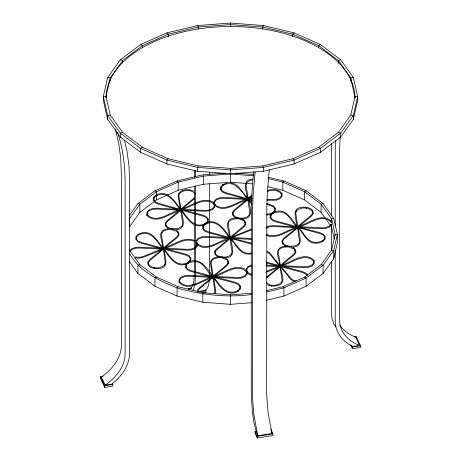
<?xml version="1.0" encoding="UTF-8"?>
<svg xmlns="http://www.w3.org/2000/svg" width="461" height="461" viewBox="0 0 461 461"><rect width="100%" height="100%" fill="white"/><g stroke="black" fill="none" stroke-linecap="round" stroke-linejoin="round"><path stroke-width="0.69" d="M194.346 272.388C193.92 277.752 194.703 284.351 190.652 288.534L189.022 288.891L191.148 288.563M209.559 278.173L209.72 183.714M335.55 140.346L335.222 148.77L335.222 225.711M340.109 136.992L339.676 148.125L339.676 320.539C339.584 332.323 349.058 341.607 359.54 345.439L355.736 337.25C349.634 334.634 343.503 331.044 339.93 325.264M166.853 249.165L187.195 250.185L191.569 249.908L195.216 248.467L197.25 246.197L197.366 243.287L197.181 242.993L196.617 243.408L196.68 245.794L196.87 245.5L194.922 247.666L191.43 249.049L187.195 249.315L163.309 248.122L165.205 262.488L164.756 264.896L164.934 264.614C160.78 268.982 152.597 268.999 148.557 264.47L148.742 264.758L148.425 262.372L148.229 262.678L149.952 260.425L163.69 249.084M214.428 202.131L216.376 199.959L219.868 198.576L224.104 198.311L247.989 199.509L247.92 198.42L252.138 198.633M297.639 227.06L297.656 226.847C291.894 220.462 287.088 208.919 276.514 211.288C274.065 211.916 271.69 212.867 270.261 215.085L270.054 217.69L272.151 220.295L275.701 221.793L294.683 226.916M207.64 219.28L207.45 221.666L207.634 221.378L205.462 223.476L205.739 224.282L208.193 221.799L208.401 219.194L206.303 216.584L202.759 215.085L181.064 209.236L180.487 209.513L180.896 209.599L159.033 203.503L155.593 202.051L153.767 199.844L153.957 200.143L154.147 197.757L153.962 198.046L156.135 195.948L156.135 195.303L155.858 195.141L153.404 197.625L153.196 200.235L155.294 202.84L158.843 204.338L177.145 209.277M239.887 286.437L239.697 288.828L239.881 288.534L237.709 290.632L237.98 291.438L240.44 288.955L240.648 286.35L238.55 283.74L235.001 282.241L213.31 276.393L212.982 276.986M253.631 171.792L251.977 192.053L251.28 221.228L251.28 393.803C252.058 407.824 252.501 422.564 257.791 435.697L271.978 433.501L268.025 412.405L266.654 394.063L266.815 206.776L267.345 192.779L269.305 169.683M255.117 171.872L253.164 194.974L252.628 208.971L252.472 396.258L253.838 414.6L257.791 435.697M209.484 278.819C208.977 282.766 208.891 287.462 205.715 290.315L197.873 291.577M221.257 257.244L221.355 257.676M229.394 236.539C228.656 229.601 223.648 218.756 234.632 218.024C235.911 217.944 239.455 217.863 239.155 218.664M214.457 293.104L214.907 290.695L212.936 277.585M215.183 293.259L215.662 290.701L213.697 277.626M246.543 182.729L246.093 185.138L248.064 198.247M107.649 77.477L103.316 96.482L103.316 100.377L107.649 119.382L120.356 137.096L140.565 152.303L166.905 163.972L197.579 171.308L230.5 173.809L263.421 171.308L294.095 163.972L320.435 152.303L340.644 137.096L353.351 119.382L357.684 100.377L357.684 96.482L353.351 77.477L340.644 59.763L320.435 44.556L294.095 32.887L263.421 25.551L230.5 23.05L197.579 25.551L166.905 32.887L140.565 44.556L120.356 59.763L107.649 77.477L110.219 77.874L122.661 60.535L142.449 45.645L168.242 34.218L198.27 27.038L230.5 24.589L262.73 27.038L292.758 34.218L318.551 45.645L338.339 60.535L350.781 77.874L355.022 97.778M110.219 81.124L110.219 77.874L105.978 96.482L110.219 115.089L122.661 132.428L142.449 147.318L168.242 158.74L198.27 165.925L230.5 168.374L262.73 165.925L292.758 158.74L318.551 147.318L338.339 132.428L350.781 115.089L355.022 96.482L357.684 96.482L353.351 115.486L353.351 119.382M266.452 290.661L282.818 286.748L304.49 277.147L321.121 264.631L331.574 250.064L335.141 234.424L331.574 218.791L321.121 204.217L304.49 191.707L282.818 182.107L267.812 178.516M266.521 300.22L283.941 296.054L306.075 286.246L323.063 273.471L333.735 258.586L337.377 242.619L337.377 234.424L333.735 218.456L323.063 203.572L306.075 190.791L283.941 180.989L267.916 177.157M163.28 248.784L163.609 248.185L185.299 254.04L188.849 255.538L190.946 258.143L190.554 261.041M247.891 199.083L248.22 198.489L251.608 199.4M279.827 266.366L280.3 266.003M280.138 266.239L280.467 265.645L302.157 271.494L305.706 272.993L307.614 275.298M163.165 248.358L163.246 248.133C173.469 245.621 184.095 235.496 195.026 240.763M180.654 209.622L180.735 209.398C170.749 211.582 156.919 224.415 147.336 214.676L146.777 215.085C155.501 225.216 169.521 213.564 178.931 211.04M246.744 200.028L248.053 199.498L247.857 198.432L251.787 196.847M297.512 227.077L297.835 227.475M162.871 248.854L163.655 248.214C169.59 255.901 176.436 268.486 188.007 262.43L188.416 262.989M163.188 248.727L163.344 248.341C157.581 241.962 152.775 230.414 142.201 232.782C139.746 233.41 137.372 234.361 135.949 236.579L135.736 239.184L137.839 241.795L141.383 243.293L159.01 248.047M212.573 277.061L213.357 276.416C219.292 284.109 226.132 296.688 237.709 290.632L237.98 291.438C226.852 297.316 219.465 286.287 213.927 278.283M212.89 276.934L213.045 276.542C207.075 268.515 199.861 256.12 188.105 262.297L187.967 262.545M247.799 199.025L247.955 198.639L237.824 186.117L235.225 184.066L231.232 182.965M279.735 266.308L280.513 265.669L290.661 278.208L293.179 280.196L296.365 281.077M280.046 266.181L280.202 265.795L270.065 253.273L267.472 251.222M297.189 227.359L297.967 226.72C303.488 231.647 306.167 241.293 314.454 242.302C318.078 242.48 322.187 241.962 324.498 238.833L324.308 239.126L324.504 236.735L324.694 237.04L322.861 234.833L319.421 233.381L299.062 227.89M297.501 227.233L297.656 226.847L275.891 220.957L272.451 219.505L270.624 217.298L270.814 217.598L271.005 215.212L270.82 215.506C273.131 212.377 277.24 211.858 280.858 212.037C288.453 212.844 291.116 221.361 296.02 225.982M193.211 290.395L194.87 284.898L195.539 275.073L195.539 185.91M198.27 165.925L197.579 167.406L197.579 171.308M263.421 25.551L262.73 27.038L262.73 28.985M180.597 210.585L167.406 221.476L165.689 223.723L165.879 223.418L166.196 225.804L166.018 225.515L168.3 227.573L171.999 228.765L171.999 229.411M165.539 247.177L177.064 237.663L179.029 235.035C179.565 231.145 175.324 229.399 172.241 228.748C171.809 231.261 177.531 230.022 178.125 232.863L177.94 232.575L178.263 234.954L178.453 234.649L176.73 236.902L162.998 248.249M172.241 229.399L167.908 229.578L164.145 230.702L161.748 232.719L161.932 232.43L161.477 234.839L163.448 247.949M251.17 293.271L230.5 294.838L203.416 292.781L202.84 294.032L202.84 302.22L230.5 304.323L251.781 302.704M239.057 218.232L243.391 218.053L247.154 216.929L249.551 214.912L249.366 215.201L249.822 212.786L247.851 199.682M239.052 218.71L234.718 218.889L230.955 220.012L228.564 222.029L228.742 221.747L228.287 224.155L230.258 237.259M214.688 275.834L226.766 265.864L228.731 263.237C229.267 259.347 225.026 257.607 221.943 256.956C221.511 259.462 227.233 258.229 227.826 261.064L227.642 260.776L227.965 263.162L228.155 262.856L226.432 265.11L212.7 276.45L213.218 276.917M221.943 257.601L217.609 257.78L213.846 258.903L211.449 260.92L211.634 260.638L211.178 263.047L213.149 276.151M297.454 228.039L284.27 238.931L282.547 241.184L282.737 240.878L283.06 243.258L282.875 242.97L285.157 245.027L288.857 246.22L288.857 246.865M282.397 264.631L293.922 255.117L295.887 252.49C296.423 248.6 292.182 246.86 289.099 246.203C288.667 248.715 294.395 247.482 294.982 250.317L294.804 250.029L295.121 252.415L295.311 252.109L293.594 254.363L279.856 265.703L280.755 266.187C280.034 271.904 286.673 281.17 279.654 284.904C275.747 286.552 271.31 286.54 267.438 284.794M289.099 246.854L284.765 247.033L281.003 248.156L278.611 250.173L278.79 249.885L278.335 252.294L280.305 265.403M179.427 210.187L156.947 209.058L152.712 209.329L149.214 210.706L147.272 212.878L147.462 212.584L147.526 214.97L146.961 215.385M214.117 204.632L213.933 204.338L214.492 203.929L214.492 204.575M214.636 204.69L214.82 204.338L214.261 204.102L214.14 206.845L214.325 206.545L212.383 208.718L208.891 210.101L204.649 210.366L180.798 209.386C174.834 201.359 167.614 188.964 155.858 195.141M197.366 243.287L196.807 243.702M212.486 277.666C202.65 280.081 188.203 292.66 179.018 282.247L179.583 281.832C189.166 291.571 202.99 278.738 212.982 276.554L213.143 276.756M211.674 277.343L189.194 276.22L184.953 276.485L181.461 277.868L179.513 280.034L179.704 279.741L179.767 282.126L179.208 282.541M266.89 199.371L276.047 199.348L279.539 197.971L281.487 195.798L281.296 196.098L281.233 193.706L281.792 193.292L281.982 193.591L282.051 196.196L279.827 198.766L276.179 200.212L266.902 200.235M281.792 193.943L281.982 193.591M246.364 271.794L246.364 271.143L246.929 271.379L246.86 268.988L246.675 269.287L248.617 267.115L251.527 265.962M246.883 271.846L247.067 271.494L246.508 271.258L246.381 274.001L246.572 273.701L244.624 275.874L241.132 277.257L236.896 277.522L213.011 276.323L213.08 276.767M280.236 266.014L280.167 265.576L304.053 266.775L308.288 266.51L311.786 265.127L313.728 262.954L313.538 263.254L313.474 260.863L314.039 260.448L314.223 260.747L314.108 263.652L312.074 265.922L308.426 267.368L304.053 267.639L284.408 266.654M222.882 184.642L226.818 183.086M205.076 223.654L205.214 223.406C216.97 217.235 224.19 229.624 230.154 237.651L216.434 248.986L214.659 251.303L214.82 254.213L217.39 256.65M230.5 237.749L208.389 231.768L204.949 230.316L203.122 228.109L203.307 228.408L203.503 226.023L203.318 226.316L205.629 223.971M205.739 224.282L205.462 223.476C193.891 229.532 187.045 216.952 181.11 209.259L180.7 209.179C190.923 206.666 201.555 196.542 212.481 201.809L216.555 206.067C227.348 211.184 237.79 201.042 247.891 198.651L248.053 198.847M180.245 209.646L194.19 197.953M247.747 198.991L248.318 198.697L248.508 199.031C250.012 208.09 254.714 219.857 240.953 218.894M212.832 276.894L213.403 276.6M297.103 227.1L297.679 226.806L297.869 227.14L273.805 225.648L269.431 225.925L266.395 227.129M279.994 266.147L280.184 265.836M180.28 209.571L180.816 209.352L181.006 209.686M297.138 227.031L311.048 215.408L312.771 213.155L312.575 213.46L312.258 211.075L312.443 211.369C308.403 206.833 300.22 206.851 296.066 211.219L296.244 210.936L295.795 213.345L297.766 226.449M297.483 227.123L297.656 226.847L297.829 227.215M197.36 290.499L199.325 287.871L213.045 276.542L213.091 277.199M275.165 211.34L275.563 208.441L273.459 205.837L266.527 203.422M129.316 215.592L137.937 203.572L154.925 190.791L177.059 180.989L202.143 174.99M252.593 183.881L230.5 182.204L203.416 184.262L178.182 190.295L156.51 199.895L139.879 212.412L129.426 226.979L129.426 218.791L139.879 204.217L156.51 191.707L178.182 182.107L203.416 176.073L230.5 174.01L253.308 175.745M232.845 212.976L234.568 210.723L248.3 199.383M197.93 290.885L199.653 288.632L213.391 277.286M129.846 250.68L131.471 248.865L135.119 247.419L139.487 247.148L163.344 248.341L163.39 248.992M130.204 251.401L131.76 249.66L135.252 248.277L139.493 248.012L161.269 249.101M196.248 240.446L198.282 238.176L201.93 236.735L206.298 236.458L230.154 237.651L229.889 237.807M331.182 224L329.24 226.172L325.748 227.555L321.507 227.82L297.622 226.622L297.708 227.498M331.563 224.703L329.529 226.968L325.881 228.414L321.513 228.691L300.463 227.636M168.242 158.74L166.905 160.071L166.905 163.972M294.095 32.887L292.758 34.218L292.758 36.817M203.416 292.781L178.182 286.748L177.059 287.866L177.059 296.054L202.84 302.22M283.941 180.989L282.818 182.107L282.818 190.295L304.49 199.895L321.121 212.412L331.574 226.979L334.363 239.219M211.847 276.231C206.741 271.506 204.073 262.609 196.248 261.739C192.623 261.554 188.514 262.079 186.204 265.208L186.394 264.914L186.198 267.299L186.008 267L187.84 269.207L191.28 270.659L213.391 276.64M266.873 214.037L268.988 213.979L272.618 212.728L274.796 210.631L274.606 210.919L274.802 208.533L274.992 208.833L273.16 206.626L267.005 204.442M246.364 183.017L248.756 181L252.519 179.876M182.994 208.222L194.519 198.708M163.344 248.341L149.623 259.67L147.658 262.297C147.29 267.893 154.666 269.057 158.866 268.619C170.501 267.783 164.266 255.867 163.897 248.733M252.006 194.917L247.609 198.547L248.473 199.106M250.15 197.475L251.798 196.115M229.809 237.559L243.546 226.218L245.264 223.965L245.073 224.271L244.756 221.885L244.935 222.173C244.347 219.338 238.619 220.571 239.052 218.065C242.134 218.716 246.376 220.456 245.84 224.346L243.875 226.973L232.35 236.493M230.5 238.395L216.762 249.741L215.045 251.994L215.235 251.689L215.552 254.069L215.368 253.781L217.655 255.838L221.355 257.031M297.72 227.048L283.936 238.176L281.971 240.803C281.567 243.489 283.78 245.621 286.183 246.255M299.304 226.132L311.377 216.163L313.342 213.535C313.711 207.94 306.335 206.776 302.134 207.214C290.822 207.997 296.446 219.378 297.005 226.414M266.481 277.124L280.202 265.795L280.253 266.452M266.81 277.879L280.547 266.539M163.298 248.312L163.079 249.142M247.69 198.795L226.19 192.756L222.749 191.298L220.923 189.096L221.113 189.396L221.303 187.01L221.119 187.299L223.429 184.959L223.02 184.394L220.56 186.878L220.352 189.483L222.45 192.093L225.999 193.591L242.947 198.161M230.2 237.68L251.435 243.172M212.999 276.519L212.78 277.349M297.61 226.818L297.391 227.648M297.702 226.87L319.617 232.54L323.161 234.044L325.264 236.649L325.051 239.253C322.746 242.757 318.257 243.379 314.379 243.166C306.438 242.33 303.672 233.404 298.538 228.581M115.365 129.028L118.736 143.532L120.73 158.371L121.324 173.492L121.324 345.911C121.007 359.004 111.66 369.739 101.46 376.954L105.264 385.142C115.457 377.928 124.804 367.198 125.127 354.1L125.127 181.68C124.948 165.032 122.903 148.263 117.561 132.44M142.449 147.318L140.565 148.402L140.565 152.303M320.435 44.556L318.551 45.645L318.551 47.592M178.182 286.748L156.51 277.147L154.925 278.058L154.925 286.246L177.059 296.054M306.075 190.791L304.49 191.707L304.49 199.895M247.643 198.766L248.272 198.512L251.798 202.875M229.843 237.778L230.465 237.53C236.211 243.696 240.775 255.285 251.182 252.997M182.176 209.501C191.724 207.214 205.139 195.262 214.261 204.747M249.332 198.749L251.948 197.694M245.436 200.552C236.239 202.949 224.155 213.403 214.982 205.525M166.029 247.926C175.209 245.483 184.907 236.695 194.744 241.564M161.477 249.989L143.815 257.117L139.792 258.143L135.384 257.947M232.183 237.501L251.164 230.033M228.287 239.305C218.877 241.835 204.857 253.481 196.127 243.356L196.691 242.941C206.274 252.68 220.104 239.847 230.091 237.663L230.252 237.864M297.593 226.852C287.491 229.25 277.049 239.392 266.256 234.269M299.685 226.691C309.02 224.351 322.227 212.849 331.119 222.202L331.494 222.144M297.103 227.965C287.111 230.488 276.663 240.279 265.974 235.07M214.417 276.658C223.965 274.37 237.38 262.418 246.508 271.904M266.383 271.356L280.138 265.807L265.905 261.923M282.23 265.645C291.559 263.306 304.767 251.804 313.664 261.156L313.474 260.863M265.905 272.463L278.335 267.443M266.078 228.166L269.57 226.783L273.805 226.518L297.691 227.711M251.372 265.115L248.329 266.32L246.295 268.59L246.18 271.494M205.491 224.219C216.756 218.295 223.677 230.2 229.399 237.882M203.837 224.939C193.487 229.261 186.786 218.088 181.68 211.126M270.993 214.192L269.097 214.843L266.573 214.912M186.382 263.888C176.033 268.216 169.331 257.042 164.225 250.081M122.661 132.428L120.356 133.194L120.356 137.096M340.644 59.763L338.339 60.535L338.339 63.134M156.51 277.147L139.879 264.631L137.937 265.277L137.937 273.471L154.925 286.246M323.063 203.572L321.121 204.217L321.121 212.412M252.432 179.006C241.12 179.79 246.744 191.177 247.303 198.213M176.321 229.67C187.639 228.887 182.009 217.5 181.455 210.464M225.677 257.935C237.311 257.094 231.076 245.177 230.707 238.043M293.184 247.125C304.496 246.341 298.866 234.954 298.313 227.924M267.484 190.508C272.209 188.826 278.571 188.895 281.792 193.292M267.668 191.35C272.203 189.73 278.323 189.776 281.417 194L281.233 193.706M251.689 229.013L230.218 237.645M266.521 292.032L283.941 287.866L306.075 278.058L323.063 265.277L333.735 250.398L337.377 234.424L335.141 234.424L335.141 235.79M110.219 115.089L107.649 115.486L107.649 119.382M353.351 77.477L350.781 77.874L350.781 81.124M333.735 218.456L331.574 218.791L331.574 222.888M196.317 243.65L196.691 243.592M191.459 288.033L188.042 288.563L188.584 289.733M197.734 292.078L205.946 290.805L205.946 292.493L203.209 292.919M354.279 336.991L356.307 336.68L360.519 345.767L360.519 347.456L352.417 348.706L350.608 344.816M112.196 383.16L112.801 384.457L112.801 386.145L104.693 387.396L100.481 378.314L100.481 376.625L103.178 376.205M359.54 345.439L352.982 346.453C343.111 342.131 335.233 332.427 335.222 321.346L335.222 250.876M105.264 385.142L111.816 384.128C121.324 376.775 129.224 365.919 129.576 353.524L129.576 180.954L128.976 165.695L126.959 150.672L124.516 140.179M351.812 345.721L352.417 347.018L360.519 345.767M100.481 376.625L104.693 385.707L112.801 384.457M270.791 429.151L272.958 433.83L272.958 435.518L257.226 437.95L255.054 433.271L255.054 431.582L256.42 431.369M255.054 431.582L257.226 436.262L272.958 433.83M225.533 173.1L202.84 174.823L203.416 176.073L203.416 184.262M251.781 294.516C226.703 297.806 201.25 295 177.059 287.866C158.607 280.68 139.366 271.235 129.316 253.262M251.297 253.861C241.287 256.16 236.355 245.673 231.036 239.392M195.585 193.908C191.54 189.379 183.363 189.396 179.208 193.764L179.387 193.476L178.937 195.89L180.902 208.994M221.943 256.956L217.517 256.915L213.587 258.085L210.908 260.482L210.423 263.041L212.388 276.116M222.064 257.036L225.59 257.065L229.353 255.941L231.745 253.925L231.566 254.213L232.016 251.804L230.051 238.694M135.505 257.082L139.729 257.273L143.63 256.281L163.28 248.346L163.522 248.975M185.708 210.285L204.655 211.23L209.023 210.959L212.671 209.513L214.705 207.243L214.82 204.338M251.193 238.493L230.12 237.432L230.189 237.876M233.664 238.481L251.199 239.357M228.08 238.418L206.303 237.329L202.062 237.594L198.57 238.977L196.628 241.149L196.812 240.849L196.882 243.235L196.691 242.941M266.17 265.092L280.202 265.795M266.187 265.962L278.127 266.562M213.045 276.542L189.189 275.35L184.821 275.626L181.173 277.067L179.139 279.337L179.018 282.247M215.149 277.297L236.896 278.386L241.27 278.116L244.918 276.669L247.136 274.105L247.084 272.146M247.597 198.582L247.978 198.605M298.019 226.898L297.449 227.198L299.523 240.994L299.068 243.402L299.252 243.12C294.498 248.698 286.627 244.428 280.749 247.338C273.909 250.905 280.144 259.831 279.545 265.369M229.791 237.599L230.172 237.617M230.137 237.692L230.517 237.709M162.981 248.283L163.707 248.398M279.839 265.743L280.72 266.262M235.467 173.1L253.907 174.5M350.781 115.089L353.351 115.486L340.644 133.194L320.435 148.402L294.095 160.071L263.421 167.406L230.5 169.913L197.579 167.406L166.905 160.071L140.565 148.402L120.356 133.194L107.649 115.486L103.316 96.482L105.978 96.482L105.978 97.778M331.574 250.064L333.735 250.398L333.735 258.586M267.812 186.705L282.818 190.295M249.361 199.682L252.075 200.414M297.31 226.749L298.002 226.939M180.453 209.294L181.144 209.478L156.947 208.193L152.574 208.47L148.926 209.911L146.892 212.181L146.777 215.085M182.204 210.429L202.563 215.921L206.004 217.379L207.83 219.58M230.88 238.516L251.239 244.007M225.821 237.357L208.193 232.603L204.649 231.105L202.552 228.5L202.759 225.896L205.214 223.406L205.491 223.568M280.928 266.654L301.967 272.33L305.407 273.788L306.778 275.442M266.377 262.943L275.868 265.501M163.69 248.433L141.579 242.457L138.139 240.999L136.306 238.792L136.496 239.098L136.692 236.706L136.502 237L138.819 234.655L138.404 234.096L138.68 234.903C149.635 229.129 156.642 240.348 162.145 248.024M164.064 249.199L185.109 254.875L188.549 256.328L190.376 258.535L190.186 258.235L189.995 260.621L190.18 260.327L185.835 264.493L185.437 267.392L187.541 269.996L191.085 271.494L208.712 276.248M213.766 277.407L234.81 283.077L238.251 284.535L240.077 286.742M294.925 281.567L292.931 281.02L290.338 278.968L280.202 266.446M193.562 191.038C188.837 188.981 182.527 189.004 178.845 193.038C176.788 197.925 180.268 203.266 180.038 208.268M236.481 218.053C234.079 217.413 231.866 215.287 232.269 212.596L234.234 209.968L247.955 198.639L248.127 199.008M120.356 59.763L122.661 60.535L122.661 63.134M338.339 132.428L340.644 133.194L340.644 137.096M137.937 203.572L139.879 204.217L139.879 212.412M321.121 264.631L323.063 265.277L323.063 273.471M251.769 274.318L248.802 273.223L244.728 268.965C233.796 263.698 223.17 273.822 212.947 276.335L213.224 277.176M251.62 275.171L248.519 274.024L247.223 272.687M140.565 44.556L142.449 45.645L142.449 47.592M318.551 147.318L320.435 148.402L320.435 152.303M272.618 212.728L273.033 213.287M272.993 213.408L272.584 212.844M223.02 185.045L223.291 185.201C234.246 179.433 241.253 190.647 246.762 198.322M154.925 190.791L156.51 191.707L156.51 199.895M304.49 277.147L306.075 278.058L306.075 286.246M155.858 195.792L156.135 195.948C167.089 190.18 174.097 201.399 179.606 209.075M188.105 262.297L188.514 262.862L188.007 263.075M267.224 252.046L269.743 254.034L279.009 265.484M266.331 282.749C270.474 286.46 277.954 286.137 281.792 282.069L281.613 282.357L282.063 279.948L280.098 266.838M168.035 228.385L165.464 225.948L165.303 223.038L167.078 220.715L180.798 209.386L180.954 209.651M166.905 32.887L168.242 34.218L168.242 36.817M292.758 158.74L294.095 160.071L294.095 163.972M177.059 180.989L178.182 182.107L178.182 190.295M282.818 286.748L283.941 287.866L283.941 296.054M314.039 260.448C304.358 250.456 290.217 263.237 280.104 265.588L280.38 266.429M251.919 204.188L247.989 199.509M297.72 226.835L297.558 226.633C307.677 224.282 321.818 211.501 331.494 221.499L330.935 221.908L331.119 222.202M129.426 250.064L139.879 264.631M129.316 261.45L137.937 273.471M147.336 214.676L147.526 214.97M179.583 281.832L179.767 282.126M335.435 326.463L333.908 324.025L332.041 318.707L331.424 313.152L331.424 261.381M197.579 25.551L198.27 27.038L198.27 28.985M262.73 165.925L263.421 167.406L263.421 171.308M205.404 289.635L205.946 290.805M271.391 432.239L271.978 433.501M239.207 218.232L235.456 216.826L233.174 214.768L233.358 215.056L233.036 212.671M189.748 190.013L189.598 190.664M163.309 248.122L163.378 248.56M180.695 210.429L182.665 223.539L182.21 225.948L182.389 225.66C177.641 231.243 169.769 226.973 163.886 229.883C157.241 233.283 163.061 241.869 162.583 247.223M247.972 199.071L247.955 198.639L224.104 197.446L219.73 197.717L216.082 199.164L214.048 201.434L213.933 204.338M214.619 201.832L214.682 204.223M356.307 336.68L356.307 337.804M352.417 347.018L352.417 348.706M331.574 224.248L331.574 226.979M331.424 143.457L331.424 216.082M331.424 226.149L331.424 250.594M257.226 436.262L257.226 437.95M230.5 23.05L230.5 26.536A124.522 71.893 0 0 0 105.984 97.68M230.5 168.374L230.5 173.809M230.5 174.01L230.5 182.204M230.5 294.838L230.5 304.323M209.72 172.212L209.72 174.367M195.539 170.092L195.539 176.563M194.346 170.374L194.346 177.56M194.346 186.181L194.346 271.667M104.693 385.707L104.693 387.396M230.5 26.479A124.522 71.893 0 0 1 355.016 97.68M154.447 267.933L154.447 268.579L154.447 267.933M271.304 285.388L271.304 286.039L271.304 285.388M306.456 207.467L306.456 208.118L306.456 207.467M272.722 212.602L272.486 212.97L272.895 213.535L273.131 213.161L272.722 212.602M322.32 240.93L322.596 241.737L322.32 240.93"/></g></svg>
